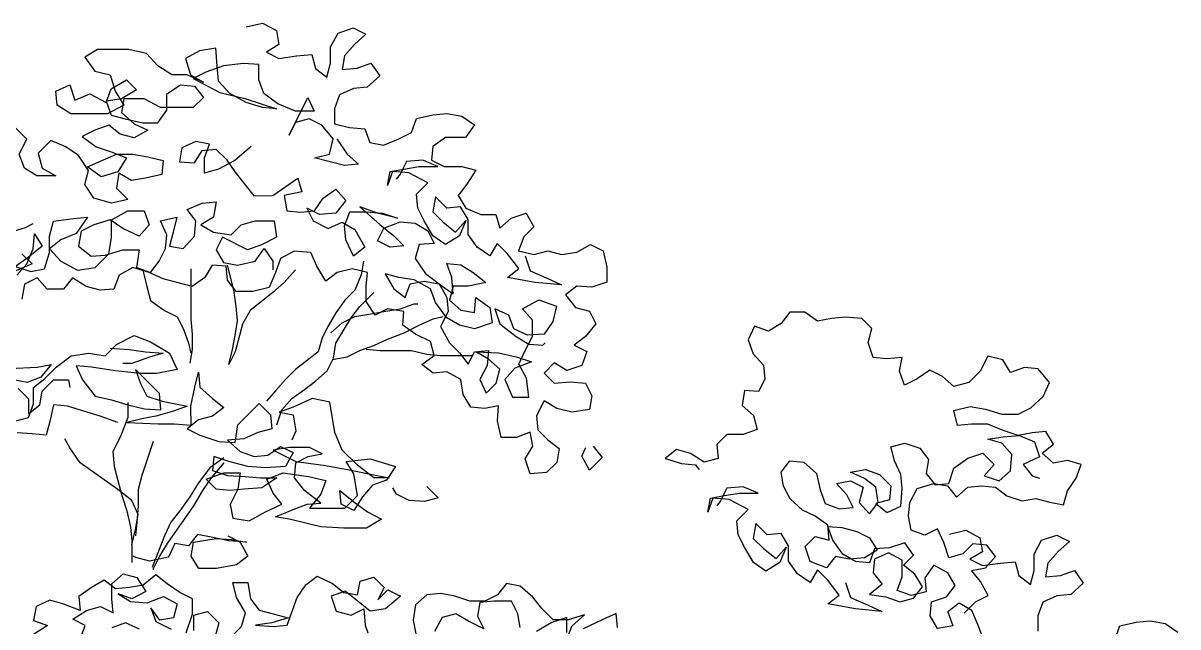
# Model space of a CAD drawing. Header units: millimetres. Extents: x 92.2 to 172.4, y 6.8 to 63.1.
# Drawn here: x 145.018 to 147.199, y 28.122 to 29.264 of the extents above; entities that cross this region are included whole.
import ezdxf

# ---------------------------------------------------------------- set-up
doc = ezdxf.new("R2010")
doc.units = ezdxf.units.MM
doc.layers.add('VEGETAÇÃO', color=64, linetype='Continuous')

# ---------------------------------------------------------------- blocks, each defined once
blk = doc.blocks.new('A$C6B776F95')
for points in [[(1851.3, 5665.5), (1824.5, 5671.7), (1801.9, 5659.3), (1797.7, 5636.7), (1818.3, 5624.3), (1797.7, 5614), (1768.9, 5618.2), (1744.2, 5620.3), (1738, 5597.6), (1719.4, 5583.2), (1713.3, 5605.9), (1713.3, 5632.6), (1701, 5655.3), (1676.3, 5663.6), (1655.7, 5653.3), (1674.2, 5636.8), (1690.6, 5618.2), (1694.7, 5595.6), (1670, 5597.7), (1647.4, 5605.9), (1632.9, 5585.4), (1653.5, 5566.8), (1676.2, 5564.7), (1698.8, 5554.4), (1707, 5531.7), (1707, 5507), (1682.3, 5500.9), (1657.6, 5498.8), (1649.3, 5476.2), (1626.7, 5472.1), (1602, 5482.4), (1581.4, 5492.7), (1573.2, 5515.4), (1546.4, 5521.6), (1523.7, 5523.7), (1499, 5519.6), (1478.4, 5505.2), (1492.8, 5484.6), (1525.8, 5484.5), (1546.3, 5470.1), (1548.4, 5447.5), (1527.8, 5437.2), (1499, 5437.2), (1476.3, 5431), (1490.7, 5408.4), (1505.1, 5389.8), (1492.7, 5369.2), (1468, 5359), (1443.3, 5359), (1437.1, 5336.3), (1418.6, 5352.8), (1393.9, 5361.1), (1381.5, 5338.5), (1397.9, 5322), (1406.2, 5299.3), (1381.4, 5293.2), (1358.8, 5299.4), (1336.1, 5293.2), (1311.4, 5297.3), (1288.8, 5309.7), (1268.2, 5299.4), (1262, 5272.7), (1262, 5248), (1286.7, 5239.7), (1311.4, 5241.7), (1329.9, 5227.3), (1313.4, 5206.7), (1290.7, 5200.6), (1280.4, 5180), (1296.9, 5159.4), (1315.4, 5144.9), (1294.8, 5134.7), (1303, 5112), (1327.7, 5103.7), (1348.3, 5116.1), (1364.8, 5099.6), (1348.3, 5083.1), (1321.5, 5085.2), (1296.8, 5083.2), (1286.5, 5062.6), (1290.6, 5039.9), (1319.4, 5035.8), (1344.1, 5041.9), (1364.7, 5054.3), (1377.1, 5029.6), (1375, 5006.9), (1358.5, 4990.4), (1340, 4976.1), (1344.1, 4953.4), (1360.5, 4936.9), (1387.3, 4934.8), (1395.5, 4959.5), (1383.2, 4980.1), (1387.3, 5002.8), (1410, 4994.5), (1434.7, 4994.5), (1440.9, 5021.3), (1438.9, 5046), (1461.5, 5041.8), (1484.2, 5043.9), (1496.6, 5064.5), (1500.7, 5089.2), (1523.4, 5101.5), (1546, 5099.4), (1564.6, 5113.8), (1544, 5128.3), (1550.2, 5150.9), (1574.9, 5163.2), (1595.5, 5177.6), (1593.5, 5200.3), (1620.2, 5204.4), (1640.8, 5194.1), (1655.3, 5216.7), (1655.3, 5241.4), (1653.2, 5264.1), (1678, 5270.2), (1702.7, 5264), (1721.2, 5249.6), (1735.6, 5274.3), (1745.9, 5296.9), (1772.7, 5299), (1795.4, 5286.6), (1803.6, 5263.9), (1813.9, 5239.2), (1840.6, 5233), (1867.4, 5233), (1881.8, 5251.5), (1883.9, 5274.2), (1906.6, 5276.2), (1918.9, 5255.6), (1939.5, 5241.2), (1962.1, 5247.3), (1986.9, 5253.5), (2009.5, 5263.7), (2036.3, 5272), (2058.9, 5259.6), (2067.2, 5236.9), (2089.8, 5234.8), (2112.5, 5241), (2135.1, 5255.4), (2149.5, 5236.8), (2176.3, 5236.8), (2192.8, 5255.3), (2213.4, 5245), (2217.5, 5220.3)], [(2217.5, 5294.4), (2201, 5278), (2229.9, 5265.6)], [(2225.7, 5259.4), (2209.3, 5278), (2199, 5302.7), (2197, 5327.4), (2184.6, 5306.8), (2207.2, 5288.3), (2227.8, 5273.8), (2203.1, 5265.6), (2180.4, 5269.8), (2172.2, 5296.5), (2172.3, 5323.3), (2166.1, 5348), (2133.2, 5352.2), (2110.5, 5354.3), (2129, 5327.5), (2153.7, 5317.2), (2172.2, 5302.7), (2153.7, 5282.2), (2126.9, 5267.8), (2098.1, 5271.9), (2075.4, 5294.6), (2071.3, 5321.4), (2071.4, 5350.2), (2044.6, 5364.6), (2017.8, 5364.6), (2009.6, 5342), (2026, 5323.5), (2052.8, 5335.8), (2073.4, 5350.2), (2100.2, 5341.9), (2120.8, 5331.6), (2124.9, 5306.9), (2104.3, 5290.4), (2081.6, 5292.5), (2052.8, 5300.8), (2026, 5300.8), (2030.1, 5272), (2007.5, 5263.7), (1993.1, 5282.3), (1982.8, 5302.9), (1980.7, 5325.6), (1991.1, 5348.2), (1964.3, 5354.4), (1970.4, 5329.7), (1976.6, 5307), (1953.9, 5302.9), (1935.4, 5323.5), (1933.4, 5348.3), (1947.8, 5366.8), (1923.1, 5377.1), (1900.5, 5379.2), (1904.6, 5354.5), (1925.2, 5342.1), (1904.5, 5329.7), (1875.7, 5325.7), (1859.3, 5342.1), (1836.6, 5348.3), (1805.7, 5348.4), (1801.6, 5321.6), (1826.3, 5309.2), (1848.9, 5301), (1890.1, 5321.5), (1900.4, 5300.9), (1888, 5280.3), (1865.4, 5276.2), (1836.5, 5282.4), (1822.1, 5303), (1807.7, 5282.5), (1807.7, 5268.1)], [(1702.9, 5482.3), (1686.4, 5457.6), (1667.8, 5441.2), (1690.5, 5439.1), (1739.9, 5451.4), (1715.2, 5457.6), (1709, 5482.3), (1727.6, 5505), (1748.2, 5515.2), (1770.9, 5509), (1781.1, 5488.4), (1750.3, 5550.2), (1740, 5527.6), (1770.9, 5527.6), (1799.7, 5539.9), (1822.4, 5556.3), (1830.6, 5579), (1830.7, 5603.7), (1855.4, 5605.7), (1888.3, 5601.6), (1917.1, 5591.3), (1937.7, 5581), (1894.5, 5558.3), (1853.3, 5548.1), (1826.5, 5539.9), (1801.8, 5531.7), (1824.4, 5533.7), (1851.2, 5541.9), (1878, 5556.3), (1896.5, 5576.9), (1898.6, 5601.6), (1900.7, 5630.4), (1927.5, 5626.3), (1950.1, 5613.9), (1941.9, 5587.1), (1921.2, 5574.8), (1948, 5587.1), (1972.7, 5587.1), (1995.4, 5601.5), (2014, 5622.1), (2042.8, 5628.2), (2094.3, 5628.2), (2114.9, 5615.8), (2098.4, 5593.2), (2073.6, 5587), (2065.4, 5560.2), (2051, 5537.6), (2077.7, 5523.2), (2137.4, 5523.1), (2160.1, 5537.5), (2162.2, 5560.2), (2139.5, 5570.5), (2131.3, 5545.8), (2106.6, 5556.1), (2079.8, 5541.7), (2071.6, 5564.4), (2046.9, 5578.8), (2030.4, 5562.3), (2055.1, 5547.9), (2079.8, 5543.8), (2071.5, 5521.1), (2048.9, 5515), (2020, 5508.8), (1995.3, 5508.8), (1980.9, 5529.4), (1981, 5556.2), (1958.3, 5570.6), (1935.7, 5568.6), (1921.2, 5550.1), (1937.7, 5533.6), (1991.2, 5533.5), (2018, 5547.9), (2051, 5547.9), (2055.1, 5525.2), (2034.4, 5506.7), (2011.8, 5496.5), (2034.4, 5484.1), (2057.1, 5490.2), (2075.6, 5504.6), (2098.3, 5496.4), (2118.9, 5486.1), (2096.2, 5469.6), (2071.5, 5461.4), (2046.8, 5451.1), (2061.1, 5428.4), (2087.9, 5420.2), (2110.6, 5436.6), (2063.2, 5457.3), (2036.5, 5457.3), (2011.7, 5453.2), (1987, 5447.1), (1989.1, 5424.4), (2015.8, 5418.2), (2038.5, 5414.1), (2059.1, 5426.4), (2063.2, 5401.7), (2044.6, 5383.2), (2071.4, 5377), (2100.2, 5385.2), (2114.7, 5407.8), (2108.5, 5430.5), (2125, 5455.2), (2145.6, 5469.6), (2170.3, 5479.8), (2190.9, 5459.2), (2184.7, 5434.5), (2162.1, 5422.2), (2192.9, 5422.2), (2213.5, 5434.5), (2221.8, 5457.1), (2209.5, 5481.9), (2228, 5500.4)], [(2238.2, 5329.4), (2211.4, 5337.7), (2199, 5343.9)], [(1842.9, 5469.8), (1869.6, 5447.2), (1896.4, 5432.7), (1919.1, 5426.5), (1919.1, 5451.2), (1910.9, 5473.9), (1933.5, 5478), (1956.2, 5467.7), (1960.3, 5445), (1935.5, 5443), (1923.2, 5463.6), (1900.6, 5465.7), (1884.1, 5449.2), (1869.6, 5428.6), (1855.2, 5410.1), (1838.7, 5389.5), (1807.8, 5389.6), (1766.7, 5418.4), (1760.5, 5395.8), (1789.3, 5389.6), (1785.1, 5364.9), (1762.5, 5362.8), (1739.8, 5364.9), (1725.4, 5385.5), (1704.9, 5399.9), (1688.4, 5381.4), (1704.8, 5360.8), (1731.6, 5358.7), (1752.2, 5369), (1741.9, 5348.4), (1717.2, 5336.1), (1694.5, 5346.4), (1673.9, 5334.1), (1657.4, 5305.3), (1675.9, 5290.8), (1688.3, 5317.6), (1690.4, 5340.2), (1682.2, 5362.9), (1655.4, 5362.9), (1628.6, 5360.9), (1603.9, 5352.7), (1636.9, 5360.9), (1665.7, 5371.1), (1632.7, 5342.3), (1610.1, 5323.8), (1593.6, 5307.4), (1616.2, 5305.3), (1636.8, 5315.6), (1626.5, 5336.2), (1599.8, 5346.5), (1575.1, 5344.5), (1554.5, 5332.1), (1544.1, 5311.5), (1568.9, 5309.5), (1575, 5286.8), (1558.5, 5262.1), (1533.8, 5243.6), (1513.2, 5229.2), (1515.3, 5256), (1523.5, 5278.6), (1500.9, 5276.6), (1480.3, 5264.2), (1459.7, 5247.8), (1488.5, 5241.6), (1513.2, 5241.5), (1519.3, 5218.9), (1500.8, 5202.4), (1478.1, 5198.3), (1476.1, 5223), (1453.4, 5206.6), (1449.3, 5181.9), (1478.1, 5171.6), (1502.8, 5177.7), (1523.4, 5190.1), (1542, 5214.8), (1550.3, 5237.4), (1577, 5251.8), (1601.8, 5255.9), (1624.4, 5262), (1610, 5237.3), (1591.4, 5222.9), (1583.2, 5245.6), (1560.6, 5249.7), (1535.8, 5245.6), (1523.5, 5223), (1521.4, 5200.4), (1533.7, 5175.6), (1519.3, 5148.9), (1502.8, 5132.4), (1488.4, 5113.9), (1478.1, 5134.5), (1455.4, 5136.6), (1457.5, 5111.9), (1469.8, 5089.2), (1459.5, 5066.6), (1443, 5083), (1436.9, 5105.7), (1455.4, 5122.2), (1476, 5134.5), (1439, 5132.5), (1410.1, 5126.3), (1385.4, 5118.1), (1412.2, 5107.8), (1428.6, 5089.2), (1416.2, 5060.4), (1389.5, 5060.4), (1393.6, 5091.3), (1406, 5114), (1395.7, 5136.6), (1383.4, 5159.3), (1383.4, 5186.1), (1399.9, 5204.6), (1373.1, 5219), (1344.3, 5208.8), (1350.4, 5184), (1364.8, 5163.4), (1391.6, 5161.3), (1414.3, 5171.6), (1422.5, 5194.3), (1445.2, 5204.5), (1436.9, 5179.8), (1410.1, 5159.3), (1389.5, 5146.9), (1366.9, 5144.9), (1362.8, 5149)], [(1395.8, 5291.1), (1387.6, 5266.4), (1358.7, 5254), (1336.1, 5243.8), (1379.3, 5247.8), (1424.6, 5256), (1406.1, 5270.5), (1424.7, 5295.2), (1441.2, 5311.6), (1453.5, 5291), (1474.1, 5305.4), (1488.6, 5326), (1488.6, 5350.7), (1501, 5371.3), (1523.6, 5369.2), (1542.2, 5387.7), (1546.2, 5363), (1529.8, 5346.6), (1509.2, 5330.1), (1492.7, 5348.7), (1503, 5323.9), (1525.6, 5309.5), (1546.2, 5323.9), (1560.7, 5348.6), (1571, 5369.2), (1573, 5391.8), (1554.5, 5410.4), (1585.4, 5426.8), (1612.2, 5428.9), (1620.4, 5406.2), (1616.3, 5428.9), (1593.7, 5433), (1569, 5437.1), (1538.1, 5437.2), (1562.8, 5447.4), (1589.6, 5445.4), (1599.8, 5424.8), (1606, 5416.5)], [(1659.4, 5282.6), (1663.5, 5259.9), (1673.8, 5235.2), (1690.3, 5218.7), (1704.7, 5198.1), (1717, 5177.5), (1727.3, 5156.9), (1733.4, 5134.3), (1770.5, 5105.4), (1786.9, 5088.9), (1803.4, 5070.4), (1817.8, 5053.9)], [(1770.6, 5268.1), (1789.1, 5247.5), (1807.7, 5231), (1844.7, 5202.1), (1857, 5179.5), (1869.4, 5134.1), (1879.6, 5113.5), (1873.5, 5138.3), (1869.4, 5160.9), (1865.3, 5185.6), (1867.4, 5208.3), (1871.5, 5235), (1881.8, 5276.2)], [(1941.6, 5270), (1941.5, 5187.6), (1939.4, 5162.9), (1939.4, 5138.2), (1943.5, 5115.5)], [(2019.8, 5267.9), (2013.6, 5241.1), (2007.4, 5218.4), (1984.7, 5202), (1964.1, 5191.7), (1953.8, 5171.1), (1945.6, 5148.5), (1941.4, 5132)], [(1801.3, 5014.8), (1793.1, 5039.5), (1776.6, 5058), (1756, 5072.5), (1737.5, 5086.9), (1719, 5103.4), (1708.7, 5124), (1704.6, 5148.7), (1679.9, 5189.9), (1665.6, 5208.5), (1642.9, 5231.1)], [(1712.9, 5165.2), (1694.4, 5181.7), (1673.8, 5192), (1651.1, 5196.1), (1626.4, 5200.3), (1599.6, 5204.4), (1577, 5212.7), (1570.8, 5212.7)], [(678.7, 4707.1), (660.2, 4725.6), (639.6, 4736), (652, 4758.6), (666.4, 4777.1), (643.7, 4781.3), (627.3, 4799.8), (641.7, 4818.3), (664.4, 4820.4), (680.8, 4803.9), (703.5, 4797.7), (711.7, 4822.4), (722.1, 4845), (742.6, 4834.7), (765.3, 4842.9), (769.4, 4865.6), (767.4, 4888.2), (755.1, 4910.9), (728.3, 4919.2), (705.6, 4915.1), (691.2, 4896.5), (672.7, 4913), (650, 4915.1), (627.4, 4913.1), (608.8, 4898.7), (584.1, 4890.5), (561.5, 4894.6), (538.8, 4888.4), (516.2, 4884.3), (510, 4907), (495.6, 4927.6), (487.4, 4950.3), (510, 4956.4), (532.7, 4952.3), (551.2, 4968.8), (532.7, 4983.2), (545.1, 5003.8), (567.7, 5001.7), (590.4, 4997.5), (615.1, 5005.8), (639.8, 5016), (666.6, 5016), (689.3, 5013.9), (695.5, 5038.6), (668.7, 5044.8), (644, 5040.7), (617.2, 5032.5), (590.4, 5032.6), (569.8, 5042.9), (549.3, 5061.4), (539, 5084.1), (557.5, 5106.7), (580.2, 5108.8), (602.8, 5100.5), (615.2, 5121.1), (639.9, 5127.2), (652.3, 5102.5), (670.8, 5084), (695.5, 5077.8), (714, 5094.2), (734.7, 5104.5), (755.2, 5090.1), (775.8, 5079.8), (784.1, 5102.4), (780, 5125.1), (804.7, 5123), (827.3, 5125), (835.6, 5149.7), (829.4, 5172.4), (845.9, 5188.8), (872.7, 5190.9), (895.4, 5188.8), (918, 5184.6), (938.6, 5199), (963.3, 5199), (977.7, 5180.5), (998.3, 5168.1), (1021, 5176.3), (1031.2, 5153.7), (1023, 5131), (1006.5, 5112.5), (1004.4, 5089.8), (1014.7, 5069.2), (1037.3, 5071.3), (1041.4, 5046.6), (1022.9, 5030.1), (1016.7, 5007.5), (1039.3, 4999.2), (1066.1, 4999.2), (1082.6, 4982.7), (1080.5, 4960), (1103.1, 4953.8), (1125.8, 4968.2), (1148.5, 4974.4), (1167, 4959.9), (1140.2, 4951.7), (1117.6, 4949.7), (1111.4, 4941.5)], [(1710.8, 5121.9), (1686.1, 5126.1), (1665.5, 5136.4), (1642.8, 5144.6), (1620.2, 5155), (1593.4, 5165.3), (1568.7, 5177.7), (1546.1, 5188), (1529.6, 5192.1)], [(2060.8, 5018.6), (2089.6, 5028.9), (2143.2, 5045.3), (2165.8, 5047.4), (2172, 5020.6), (2178.1, 4997.9), (2200.8, 5000), (2225.5, 5002)], [(2231.7, 5020.5), (2207, 5026.7), (2198.8, 5049.4), (2198.8, 5076.2), (2180.3, 5090.6), (2161.8, 5109.2), (2137.1, 5127.7), (2108.2, 5131.9), (2081.5, 5127.8), (2062.9, 5146.3), (2034.1, 5160.8), (2007.4, 5150.5), (1976.4, 5132), (1964.1, 5105.2), (1997, 5099), (2023.8, 5099), (2065, 5103.1), (2104.1, 5109.2), (2128.8, 5111.2), (2118.5, 5088.6), (2097.9, 5061.8), (2071.1, 5055.7), (2044.3, 5047.5), (2017.5, 5041.3), (1990.8, 5039.3), (1992.9, 5066.1), (2032, 5105.2), (2023.8, 5082.5), (2013.4, 5061.9), (1988.7, 5053.7), (1947.5, 5045.5), (1970.2, 5037.3), (1999, 5029), (2021.7, 5024.9), (2046.4, 5018.7), (1994.9, 5016.6), (1968.1, 5016.7), (1941.3, 5014.6), (1941.4, 5045.5), (1935.2, 5076.4), (1929, 5101.1), (1927, 5076.4), (1906.4, 5057.9), (1887.8, 5043.5), (1906.3, 5029.1), (1929, 5022.9), (1947.5, 5008.4), (1926.9, 4998.2), (1896, 4987.9), (1869.2, 4985.9), (1865.1, 5014.7), (1830.2, 5049.7), (1811.6, 5031.2), (1809.5, 5008.6), (1832.2, 5002.4), (1854.8, 4992.1), (1881.6, 4990), (1861, 4971.5), (1838.3, 4963.2), (1815.7, 4965.3), (1795.1, 4979.8), (1774.5, 4969.5), (1786.8, 4946.8), (1819.8, 4944.7), (1848.6, 4946.8), (1879.5, 4955), (1904.2, 4963.2), (1906.2, 4940.5), (1881.5, 4932.3), (1852.7, 4930.3), (1828, 4928.2), (1801.2, 4928.3), (1825.9, 4911.8), (1854.7, 4909.7), (1877.4, 4907.6), (1900, 4909.6), (1916.5, 4926.1), (1887.7, 4936.4), (1860.9, 4936.4), (1865, 4909.7), (1877.4, 4884.9), (1873.2, 4862.3), (1846.5, 4858.2), (1819.7, 4872.6), (1792.9, 4885), (1807.4, 4903.5), (1817.7, 4926.2), (1790.9, 4936.5), (1749.7, 4930.4), (1720.9, 4924.2), (1729.1, 4901.6), (1747.6, 4878.9), (1690, 4878.9), (1669.4, 4899.6), (1675.6, 4934.6), (1688, 4955.1), (1648.8, 4959.3), (1607.6, 4947), (1622, 4924.3), (1644.7, 4916.1), (1661.1, 4897.5), (1675.5, 4874.8), (1696.1, 4885.1), (1698.2, 4907.8), (1675.6, 4889.3), (1652.9, 4872.8), (1630.2, 4860.5), (1654.9, 4846), (1692, 4846), (1729.1, 4848), (1778.5, 4860.3), (1803.2, 4864.4), (1774.4, 4876.8), (1751.7, 4885.1), (1729.1, 4887.1), (1755.9, 4907.7), (1772.4, 4928.3), (1770.3, 4953), (1749.8, 4963.3), (1727.1, 4967.5), (1747.7, 4977.7), (1780.7, 4977.7), (1807.4, 4973.6), (1770.3, 4955.1), (1725, 4948.9), (1679.7, 4940.7), (1640.6, 4932.5), (1617.9, 4928.4), (1642.6, 4928.4), (1669.4, 4949), (1694.2, 4973.7), (1706.5, 5002.5), (1714.8, 5051.9), (1743.7, 5058.1), (1774.5, 5043.6), (1797.2, 5035.4), (1774.5, 5031.3), (1770.4, 5004.5), (1776.6, 4990.1)], [(1655.2, 5138.5), (1632.5, 5136.4), (1581.1, 5136.5), (1556.3, 5130.3), (1533.7, 5128.3), (1482.2, 5128.3)], [(2073.2, 5140.1), (2042.3, 5138.1), (2015.6, 5134), (1986.7, 5132), (2009.4, 5125.8), (2038.2, 5115.4), (2052.6, 5115.4)], [(2238, 5107), (2192.7, 5109.1), (2170, 5113.3), (2186.5, 5092.7), (2209.1, 5084.4), (2231.8, 5088.5)], [(2223.5, 5074.1), (2207, 5057.6), (2207, 5032.9), (2188.5, 5047.4), (2184.4, 5070), (2165.9, 5088.6), (2141.2, 5088.6), (2139.1, 5076.2)], [(2044.3, 5051.6), (2044.3, 5026.9), (2056.6, 4996), (2069, 4971.3), (2066.9, 4946.6), (2060.7, 4923.9), (2054.5, 4899.2), (2046.2, 4874.5), (2040, 4847.7), (2037.9, 4825.1), (2037.9, 4790.1)], [(647.8, 4665.9), (656, 4688.6), (666.3, 4711.2), (686.9, 4723.6), (705.5, 4709.1), (697.2, 4686.5), (721.9, 4682.3), (734.3, 4702.9), (732.2, 4725.6), (707.5, 4733.8), (693.1, 4752.4), (705.5, 4773), (728.2, 4785.3), (742.6, 4764.7), (740.5, 4742), (765.2, 4735.8), (787.9, 4744.1), (779.6, 4766.7), (779.7, 4793.5), (802.3, 4805.8), (825, 4795.5), (827, 4772.9), (812.6, 4754.3), (833.2, 4737.8), (806.4, 4733.8), (783.7, 4725.5), (761.1, 4731.7), (746.7, 4750.3), (759.1, 4770.9), (777.6, 4785.3), (761.1, 4801.8), (775.6, 4822.3), (800.3, 4814.1), (825, 4812), (833.2, 4789.3), (855.9, 4791.4), (876.5, 4803.7), (893, 4826.3), (901.2, 4849), (878.6, 4846.9), (853.9, 4840.8), (833.3, 4830.5), (820.9, 4809.9), (841.5, 4797.6), (866.2, 4795.5), (888.8, 4799.6), (903.2, 4781), (930, 4791.3), (938.3, 4816), (921.8, 4832.5), (899.1, 4826.3), (901.2, 4851), (921.8, 4865.4), (942.4, 4875.7), (963, 4894.2), (973.4, 4914.8), (977.5, 4937.5), (963.1, 4956), (940.5, 4954), (919.8, 4935.5), (913.6, 4908.7), (905.4, 4886.1), (882.7, 4877.8), (860.1, 4879.9), (870.4, 4900.5), (886.9, 4919), (864.2, 4923.2), (843.6, 4912.9), (849.8, 4888.2), (833.3, 4869.6), (818.9, 4888.2), (823, 4912.9), (841.6, 4927.3), (864.2, 4937.6), (839.5, 4941.7), (816.9, 4933.5), (798.3, 4915), (800.4, 4892.3), (823, 4886.1), (804.5, 4871.7), (781.8, 4882), (779.8, 4910.9), (781.9, 4933.5), (792.2, 4956.2), (798.4, 4978.8), (775.7, 4985), (751, 4976.8), (736.6, 4958.3), (740.7, 4935.6), (726.2, 4917.1), (703.6, 4919.2), (695.4, 4943.9), (672.7, 4960.4), (648, 4968.7), (629.5, 4950.1), (645.9, 4931.6), (621.2, 4923.4), (602.7, 4939.9), (600.7, 4966.6), (617.2, 4985.2), (639.8, 4991.3), (615.1, 4995.5), (588.3, 4997.5), (563.6, 4987.3), (555.4, 4962.6), (582.1, 4950.2), (567.7, 4931.7), (555.3, 4927.6)], [(1284.4, 4980.2), (1269.9, 4961.7), (1290.5, 4941.1), (1302.9, 4963.7), (1296.7, 4978.1)], [(2003.1, 4987.8), (2021.6, 4932.2), (2027.7, 4909.5), (2027.7, 4882.7), (2029.7, 4856), (2031.8, 4833.3)], [(2037.9, 4818.9), (2031.8, 4843.6), (2027.7, 4868.3), (2038, 4891), (2060.7, 4909.5), (2122.5, 4952.7), (2139, 4977.4), (2147.2, 4991.8)], [(1887.7, 4961.1), (1910.4, 4944.6), (1928.9, 4919.9), (1943.3, 4897.2), (1959.7, 4874.6), (1974.1, 4856), (1984.4, 4833.4), (1994.7, 4808.6), (2002.9, 4786), (2005, 4781.9)], [(1887.7, 4952.9), (1908.3, 4928.2), (1922.7, 4907.6), (1937.1, 4882.8), (1980.3, 4821), (1992.6, 4800.4), (2002.9, 4779.8), (2002.9, 4777.7)], [(872.6, 4757.3), (864.3, 4732.5), (835.5, 4720.2), (812.8, 4709.9), (856.1, 4714), (901.4, 4722.2), (882.9, 4736.7), (901.4, 4761.3), (917.9, 4777.8), (930.2, 4757.2), (950.9, 4771.6), (965.3, 4792.2), (965.3, 4816.9), (977.7, 4837.5), (1000.3, 4835.4), (1018.9, 4853.9), (1023, 4829.2), (1006.5, 4812.7), (985.9, 4796.3), (969.4, 4814.8), (979.7, 4790.1), (1002.3, 4775.7), (1022.9, 4790.1), (1037.4, 4814.8), (1047.7, 4835.3), (1049.8, 4858), (1031.3, 4876.6), (1062.2, 4893), (1088.9, 4895), (1097.2, 4872.4), (1093.1, 4895), (1070.4, 4899.2), (1045.7, 4903.3), (1014.8, 4903.3), (1039.5, 4913.6), (1066.3, 4911.5), (1076.6, 4890.9), (1082.8, 4882.7)], [(1556.1, 4914.1), (1537.6, 4895.6), (1560.2, 4889.4), (1584.9, 4891.4), (1605.5, 4901.7), (1611.7, 4912)], [(702.4, 4836.3), (675.6, 4842.5), (653, 4830.2), (648.8, 4807.6), (669.4, 4795.2), (648.8, 4784.9), (620, 4789), (595.3, 4791.1), (589.1, 4768.5), (570.5, 4754.1), (564.4, 4776.7), (564.4, 4803.5), (552.1, 4826.2), (527.4, 4834.4), (506.8, 4824.2), (525.3, 4807.7), (541.7, 4789.1), (545.8, 4766.5), (521.1, 4768.5), (498.5, 4776.8), (484, 4756.2), (504.6, 4737.7), (527.3, 4735.6), (549.9, 4725.3), (558.1, 4702.6), (558.1, 4677.9)], [(432.5, 4663.6), (424.3, 4686.3), (397.5, 4692.5), (374.8, 4694.5), (350.1, 4690.4), (329.5, 4676)], [(1881.4, 4833.5), (1860.8, 4823.2), (1848.5, 4800.5), (1867, 4786.1), (1899.9, 4779.9), (1928.8, 4779.9), (1941.1, 4800.5), (1937, 4823.1), (1900, 4829.3), (1875.3, 4827.3), (1850.5, 4823.2), (1879.4, 4825.2), (1908.2, 4831.4), (1930.9, 4835.5), (1945.3, 4816.9), (1967.9, 4821), (1978.2, 4798.4), (2009.1, 4792.2), (2031.7, 4798.3), (2035.9, 4800.4)], [(1245, 4683.7), (1247, 4706.4), (1269.7, 4696), (1300.6, 4681.6)], [(1327.3, 4675.4), (1327.3, 4700.1), (1352.1, 4691.8), (1376.8, 4677.4)], [(1403.5, 4683.6), (1407.7, 4706.2), (1418, 4726.8), (1446.8, 4726.8), (1469.5, 4724.7), (1473.6, 4702), (1463.3, 4681.4), (1488, 4693.8), (1508.6, 4706.1), (1531.2, 4699.9), (1543.6, 4677.3)], [(1329.4, 4658.9), (1319.1, 4685.7), (1298.5, 4704.3), (1325.3, 4696), (1350, 4696), (1368.6, 4714.5), (1383, 4733), (1403.6, 4751.5), (1426.2, 4755.6), (1440.6, 4737.1), (1461.2, 4726.8), (1485.9, 4726.7), (1510.7, 4734.9), (1533.3, 4739), (1556, 4737), (1574.5, 4720.5), (1578.6, 4695.8), (1574.4, 4673.1)], [(1936.9, 4679), (1936.9, 4703.7), (1914.3, 4709.9), (1895.7, 4691.3), (1901.9, 4668.7)], [(1875.1, 4668.7), (1858.7, 4685.2), (1852.5, 4707.9), (1866.9, 4732.6), (1873.1, 4757.3), (1848.4, 4757.3), (1844.3, 4730.5), (1829.8, 4712), (1807.2, 4705.8), (1782.5, 4699.7), (1809.2, 4691.4), (1836, 4687.3), (1807.2, 4685.3), (1784.5, 4687.3), (1768.1, 4732.7), (1753.7, 4753.3), (1735.2, 4767.7), (1710.4, 4755.4), (1691.9, 4741), (1669.2, 4736.9), (1665.1, 4759.5), (1642.5, 4765.7), (1626, 4749.3), (1636.3, 4728.7), (1619.8, 4745.1), (1599.2, 4734.9), (1623.9, 4714.3), (1648.6, 4710.1), (1689.8, 4743), (1712.5, 4734.8), (1704.2, 4710.1), (1679.5, 4703.9), (1658.9, 4714.2), (1656.8, 4687.4), (1652.7, 4675.1)], [(2025.5, 4680.9), (2048.1, 4691.2), (2070.8, 4683)], [(2122.2, 4664.4), (2114, 4687), (2134.6, 4697.3), (2112, 4711.7), (2089.3, 4717.9), (2068.7, 4707.7), (2070.8, 4730.3), (2070.8, 4755), (2052.3, 4771.5), (2029.7, 4765.4), (2015.2, 4742.7), (2037.9, 4730.3), (2060.5, 4738.6), (2039.9, 4726.2), (2013.1, 4724.2), (1986.4, 4734.5), (1963.7, 4722.2), (1969.9, 4699.5), (1992.5, 4695.4), (2007, 4716), (1998.7, 4693.3), (1974, 4681)], [(1949.3, 4674.8), (1939, 4705.7), (1939, 4730.4), (1959.6, 4740.7), (1980.2, 4755.1), (1998.8, 4769.5), (2019.3, 4753), (2042, 4748.9), (2064.6, 4746.8), (2083.2, 4761.2), (2103.8, 4748.8), (2124.4, 4734.4), (2122.3, 4711.7), (2149.1, 4722), (2171.7, 4728.2), (2194.4, 4717.8), (2198.5, 4695.2), (2175.8, 4687), (2198.4, 4672.5)]]:
    blk.add_lwpolyline(points)

msp = doc.modelspace()

# ---------------------------------------------------------------- block references
at = {"layer": 'VEGETAÇÃO', "xscale": -0.001156395325779158, "yscale": 0.001156395325892845, "zscale": 0.001156395325928699}
msp.add_blockref('A$C6B776F95', (147.5805, 22.7051), dxfattribs=at)

doc.saveas('drawing.dxf')
